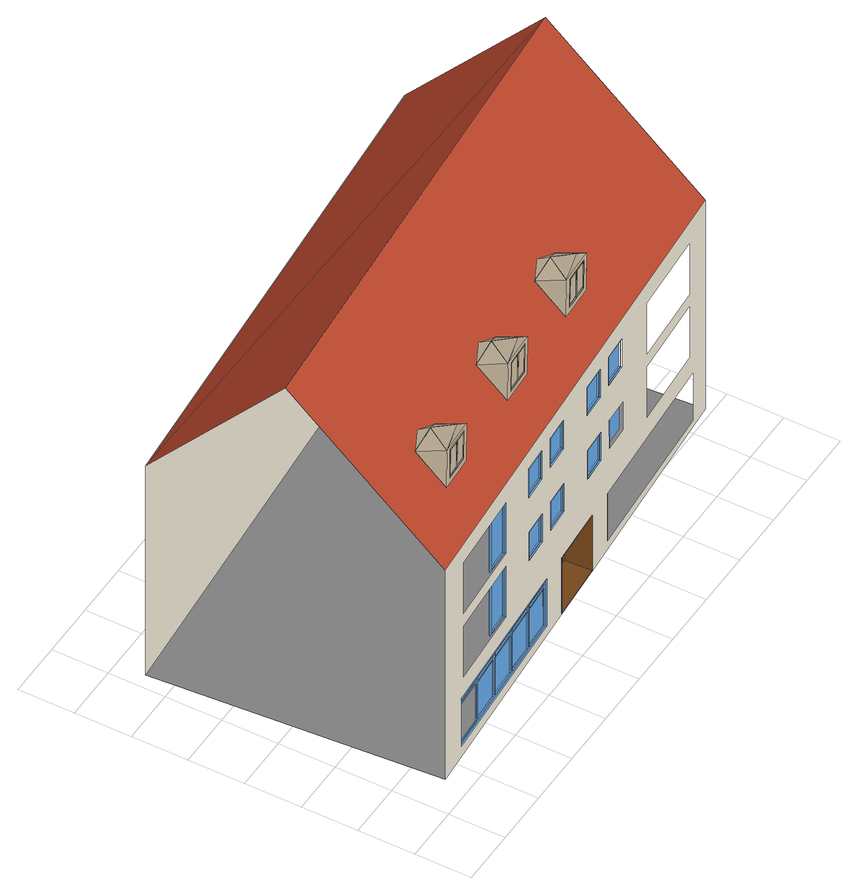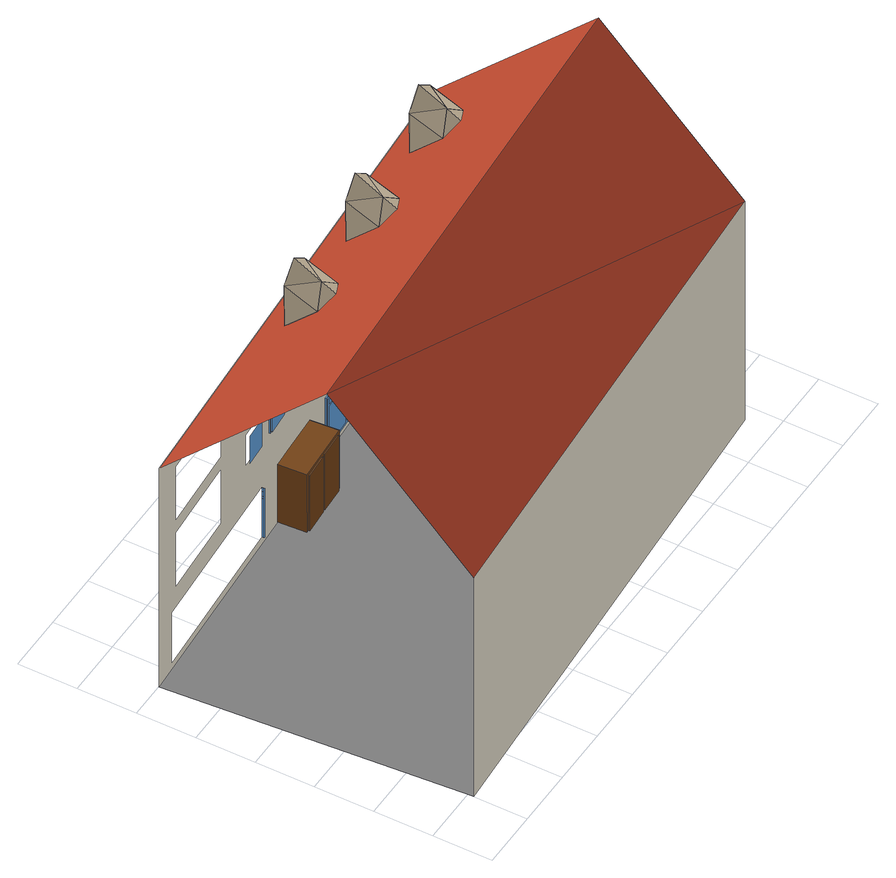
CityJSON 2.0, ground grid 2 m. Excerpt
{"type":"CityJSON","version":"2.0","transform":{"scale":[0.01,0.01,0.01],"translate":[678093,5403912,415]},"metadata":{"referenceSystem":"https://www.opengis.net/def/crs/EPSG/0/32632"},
"CityObjects":{
"building1":{"type":"Building","attributes":{"name":"building","DataAvailable":"Sufficient","opendrive_dynamic":"false","opendrive_name":"building","opendrive_orientation":"none","opendrive_type":"BUILDING","measuredHeight":14.51},"children":["building1-1","building1-2","building1-3"],"geometry":[{"type":"MultiSurface","lod":"3","boundaries":[[[0,1,2,3]],[[4,5,6,7]],[[8,9,10,11]],[[12,13,14,15]],[[0,5,4,1]],[[12,9,8,13]],[[16,17,18,19]],[[20,21,22,23]],[[24,25,26,27,28,29,18,17]],[[30,31,32,33,34,35,22,21]],[[27,26,36,37]],[[33,32,38,39]],[[5,0,3,6]],[[13,8,11,14]],[[40,41,42,43]],[[44,45,46,47]],[[37,48,49,27]],[[50,36,26,51]],[[39,52,53,33]],[[54,38,32,55]],[[37,36,50,48]],[[39,38,54,52]],[[28,27,49,51,26,25,56,57]],[[34,33,53,55,32,31,58,59]],[[60,61,62,63]],[[64,65,66,67]],[[65,64,61,60],[68,69,70,71],[42,72,73,43],[74,75,76,77],[2,7,6,3],[78,79,80,81],[82,83,47,46],[11,10,15,14],[84,85,86,87],[88,89,90,91],[92,93,94,95]],[[96,97,60,61]],[[98,40,43,73]],[[41,99,72,42]],[[100,101,64,65]],[[45,102,82,46]],[[103,44,47,83]],[[98,99,41,40]],[[101,100,97,96],[104,105,106,107],[99,41,40,98],[108,109,110,111],[4,1,0,5],[112,113,114,115],[103,102,45,44],[9,8,13,12],[116,117,118,119],[120,121,122,123],[124,125,126,127]],[[45,44,103,102]],[[48,50,51,49]],[[52,54,55,53]],[[128,129,57,56]],[[130,131,59,58]],[[99,98,73,72]],[[102,103,83,82]],[[126,125,92,95]],[[107,106,71,70]],[[127,126,95,94]],[[104,107,70,69]],[[125,124,93,92]],[[106,105,68,71]],[[127,124,125,126]],[[106,107,104,105]],[[132,133,134,135]],[[124,127,94,93]],[[105,104,69,68]],[[136,137,138,139]],[[140,141,142,143]],[[144,145,146,147]],[[110,109,74,77]],[[123,122,91,90]],[[133,148,149,134]],[[150,132,135,151]],[[134,149,151,135],[152,153,143,142]],[[154,140,143,153]],[[141,155,152,142]],[[155,154,140,141]],[[137,156,157,138]],[[158,136,139,159]],[[138,157,159,139],[160,161,147,146]],[[162,144,147,161]],[[145,163,160,146]],[[163,162,144,145]],[[111,110,77,76]],[[109,108,75,74]],[[120,123,90,89]],[[122,121,88,91]],[[111,108,109,110]],[[122,123,120,121]],[[155,154,153,152]],[[163,162,161,160]],[[148,150,151,149]],[[156,158,159,157]],[[108,111,76,75]],[[121,120,89,88]],[[65,60,63,66]],[[97,100,65,60]],[[164,165,166,167]],[[168,169,170,171]],[[172,173,174,175]],[[176,177,178,179]],[[180,181,182]],[[165,183,184,166]],[[185,164,167,186]],[[166,184,186,167],[187,188,175,174]],[[189,172,175,188]],[[173,190,187,174]],[[190,189,172,173]],[[169,191,192,170]],[[193,168,171,194]],[[170,192,194,171],[195,196,179,178]],[[197,176,179,196]],[[177,198,195,178]],[[198,197,176,177]],[[190,189,188,187]],[[199,200,201,202]],[[198,197,196,195]],[[183,185,186,184]],[[191,193,194,192]],[[203,204,205,206]],[[204,207,208,205]],[[204,203,209,207]],[[210,211,212,213,214,215,216,217,218],[219,220,221,222],[63,62,67,66],[129,128,223,224],[131,130,225,226],[227,228,229,230],[231,232,233,234],[150,148,133,132],[185,183,165,164],[235,236,237,238],[239,240,241,242],[243,244,245,246],[247,248,249,250],[191,169,168,193],[156,251,252,158]],[[253,212,211,215]],[[214,199,202,254]],[[207,209,255,208]],[[200,253,256,257,258,259,260,255,209,203,206,201]],[[261,257,256,254,202,201,206,205,208,255,260,262]],[[259,263,262,260]],[[180,182,218,217]],[[210,264,265,216,215,211]],[[238,237,266,267]],[[263,268,261,262]],[[263,259,258,268]],[[269,270,271,272]],[[273,274,275,276]],[[277,278,279,280]],[[253,214,254,256]],[[237,236,281,266]],[[235,238,267,282]],[[268,258,257,261]],[[266,281,282,267],[283,284,276,275]],[[285,273,276,284]],[[274,286,283,275]],[[286,285,273,274]],[[270,244,287,271]],[[243,269,272,288]],[[271,287,288,272],[289,290,280,279]],[[291,277,280,290]],[[278,292,289,279]],[[292,291,277,278]],[[286,285,284,283]],[[292,291,290,289]],[[236,235,282,281]],[[244,243,288,287]],[[293,294,221,220]],[[295,296,293,294]],[[181,297,265,264]],[[298,299,300,301]],[[302,303,304,305]],[[306,307,308,309]],[[250,249,310,311]],[[312,313,314,315]],[[316,317,318,319]],[[307,240,320,308]],[[239,306,309,321]],[[308,320,321,309],[322,323,315,314]],[[324,312,315,323]],[[313,325,322,314]],[[325,324,312,313]],[[326,327,316,317]],[[181,180,297]]],"semantics":{"surfaces":[{"type":"Window"},{"type":"RoofSurface"},{"type":"Door"},{"type":"WallSurface"},{"type":"GroundSurface"}],"values":[0,0,0,0,0,0,0,0,0,0,0,0,0,0,0,0,0,0,0,0,0,0,0,0,0,0,0,0,0,0,0,0,0,0,0,0,0,0,0,0,0,0,0,0,0,0,0,0,0,0,0,0,0,0,0,0,0,0,0,0,0,0,0,0,0,0,0,0,0,0,0,0,0,0,0,0,0,0,0,0,0,0,0,0,0,0,0,0,1,0,0,0,0,0,0,0,0,0,0,0,0,0,2,0,0,0,2,2,2,3,2,2,2,2,2,2,1,4,0,2,2,0,0,0,2,0,0,2,0,0,0,0,0,0,0,0,0,0,0,0,0,0,0,0,3,0,0,0,0,0,0,0,0,0,0,0,0,0,1]}}]},
"building1-1":{"type":"BuildingInstallation","attributes":{"relationToConstruction":"outside"},"parents":["building1"],"geometry":[{"type":"MultiSurface","lod":"3","boundaries":[[[328,329,330,331]],[[331,332,333,328]],[[334,335,336,337]],[[329,336,335,330],[338,339,340,341]],[[342,343,344,332]],[[345,346,347,348,349,350,351]],[[352,353,354,355]],[[356,339,340,357]],[[358,359,360,361]],[[362,352,355,363]],[[364,365,359,366]],[[367,368,369,370],[371,372,356,357]],[[373,374,366,375]],[[361,360,374,373,352,353]],[[376,377,354,353]],[[370,364,378,367]],[[379,380,381,382]],[[380,379,383,384]],[[385,386,343,342]],[[333,387,386,385]],[[388,389,382,381]],[[332,344,387,333]],[[362,363,377,376]],[[389,388,384,383]],[[383,389,382,379],[334,337,328,333,385,342,332,331]],[[331,330,335,334]],[[339,340,341,338]],[[367,378,390,368]],[[361,353,376,362,352,373,375,358]],[[337,336,329,328]],[[341,371,357,340]],[[343,386,387,344],[363,355,354,377]],[[377,363,355,354]],[[338,372,371,341]],[[384,388,381,380],[360,359,365,390,378,364,366,374]],[[365,364,370,369]],[[368,390,365,369]],[[348,347,391]],[[372,338,339,356]],[[366,359,358,375]],[[392,350,351]],[[347,393,346]],[[394,392,351]],[[395,346,345]],[[351,395,345]],[[393,394,346]],[[395,396,346]],[[395,397,396]],[[395,398,397]],[[398,395,351]],[[351,394,346,345]],[[394,351,395,399]],[[394,399,395,346]],[[398,351,350,349]],[[396,398,349,348,391],[379,382,389,383]],[[395,398,396]],[[396,391,347,346]],[[396,397,398]]]}]},
"building1-2":{"type":"BuildingInstallation","attributes":{"relationToConstruction":"outside"},"parents":["building1"],"geometry":[{"type":"MultiSurface","lod":"3","boundaries":[[[400,401,402,403]],[[403,404,405,400]],[[406,407,408,409]],[[401,408,407,402],[410,411,412,413]],[[414,415,416,404]],[[417,418,419,420,421,422,423]],[[424,425,426,427]],[[428,411,412,429]],[[430,431,432,433]],[[434,424,427,435]],[[436,437,431,438]],[[439,440,441,442],[443,444,428,429]],[[445,446,438,447]],[[433,432,446,445,424,425]],[[448,449,426,425]],[[442,436,450,439]],[[451,452,453,454]],[[452,451,455,456]],[[457,458,415,414]],[[405,459,458,457]],[[460,461,454,453]],[[404,416,459,405]],[[434,435,449,448]],[[461,460,456,455]],[[455,461,454,451],[406,409,400,405,457,414,404,403]],[[403,402,407,406]],[[411,412,413,410]],[[439,450,462,440]],[[433,425,448,434,424,445,447,430]],[[409,408,401,400]],[[413,443,429,412]],[[415,458,459,416],[435,427,426,449]],[[449,435,427,426]],[[410,444,443,413]],[[456,460,453,452],[432,431,437,462,450,436,438,446]],[[437,436,442,441]],[[440,462,437,441]],[[420,419,463]],[[444,410,411,428]],[[438,431,430,447]],[[464,422,423]],[[419,465,418]],[[466,464,423]],[[467,418,417]],[[423,467,417]],[[465,466,418]],[[467,468,418]],[[467,469,468]],[[467,470,469]],[[470,467,423]],[[423,466,418,417]],[[466,423,467,471]],[[466,471,467,418]],[[470,423,422,421]],[[468,470,421,420,463],[451,454,461,455]],[[467,470,468]],[[468,463,419,418]],[[468,469,470]]]}]},
"building1-3":{"type":"BuildingInstallation","attributes":{"relationToConstruction":"outside"},"parents":["building1"],"geometry":[{"type":"MultiSurface","lod":"3","boundaries":[[[472,473,474,475]],[[475,476,477,472]],[[478,479,480,481]],[[473,480,479,474],[482,483,484,485]],[[486,487,488,476]],[[489,490,491,492,493,494,495]],[[496,497,498,499]],[[500,483,484,501]],[[502,503,504,505]],[[506,496,499,507]],[[508,509,503,510]],[[511,512,513,514],[515,516,500,501]],[[517,518,510,519]],[[505,504,518,517,496,497]],[[520,521,498,497]],[[514,508,522,511]],[[523,524,525,526]],[[524,523,527,528]],[[529,530,487,486]],[[477,531,530,529]],[[532,533,526,525]],[[476,488,531,477]],[[506,507,521,520]],[[533,532,528,527]],[[527,533,526,523],[478,481,472,477,529,486,476,475]],[[475,474,479,478]],[[483,484,485,482]],[[511,522,534,512]],[[505,497,520,506,496,517,519,502]],[[481,480,473,472]],[[485,515,501,484]],[[487,530,531,488],[507,499,498,521]],[[521,507,499,498]],[[482,516,515,485]],[[528,532,525,524],[504,503,509,534,522,508,510,518]],[[509,508,514,513]],[[512,534,509,513]],[[492,491,535]],[[516,482,483,500]],[[510,503,502,519]],[[536,494,495]],[[491,537,490]],[[538,536,495]],[[539,490,489]],[[495,539,489]],[[537,538,490]],[[539,540,490]],[[539,541,540]],[[539,542,541]],[[542,539,495]],[[495,538,490,489]],[[538,495,539,543]],[[538,543,539,490]],[[542,495,494,493]],[[540,542,493,492,535],[523,526,533,527]],[[539,542,540]],[[540,535,491,490]],[[540,541,542]]]}]}
},
"vertices":[
[460,119,97],[355,111,97],[355,106,97],[460,114,97],[355,111,254],[460,119,254],[460,114,254],[355,106,254],[460,119,264],[355,111,264],[355,106,264],[460,114,264],[355,111,282],[460,119,282],[460,114,282],[355,106,282],[439,117,378],[439,112,378],[439,112,583],[439,117,583],[439,117,648],[439,112,648],[439,112,853],[439,117,853],[439,112,373],[449,113,373],[449,113,378],[449,113,583],[449,113,588],[439,112,588],[439,112,643],[449,113,643],[449,113,648],[449,113,853],[449,113,858],[439,112,858],[449,118,378],[449,118,583],[449,118,648],[449,118,853],[470,119,97],[470,119,254],[470,114,254],[470,114,97],[470,119,264],[470,119,282],[470,114,282],[470,114,264],[531,124,583],[531,119,583],[531,124,378],[531,119,378],[531,124,853],[531,119,853],[531,124,648],[531,119,648],[536,119,373],[536,119,588],[536,119,643],[536,119,858],[814,139,89],[233,97,89],[233,92,89],[815,134,89],[233,97,290],[814,139,290],[815,134,290],[233,92,290],[692,130,282],[692,130,264],[587,123,264],[587,123,282],[577,122,254],[577,122,97],[702,131,254],[806,139,254],[806,139,97],[702,131,97],[345,105,264],[241,98,264],[241,98,282],[346,105,282],[577,122,282],[577,122,264],[241,98,97],[241,98,254],[345,105,254],[345,105,97],[806,139,282],[806,139,264],[702,131,264],[702,131,282],[587,123,254],[692,130,254],[692,130,97],[587,123,97],[232,102,89],[814,144,89],[577,127,97],[577,127,254],[814,144,290],[232,102,290],[577,127,282],[577,127,264],[691,135,264],[691,135,282],[587,128,282],[587,128,264],[806,144,254],[701,136,254],[701,136,97],[806,143,97],[240,103,264],[345,110,264],[345,110,282],[240,103,282],[240,103,254],[240,103,97],[345,110,97],[345,110,254],[806,144,264],[806,144,282],[701,136,282],[701,136,264],[691,135,254],[587,128,254],[587,128,97],[691,135,97],[536,114,373],[536,114,588],[536,114,643],[536,114,858],[691,125,864],[691,125,744],[691,130,744],[691,130,864],[695,126,593],[695,126,473],[694,131,473],[694,131,593],[695,136,749],[695,136,859],[696,131,859],[696,131,749],[699,136,478],[699,136,588],[699,131,588],[699,131,478],[781,132,744],[781,137,744],[781,132,864],[781,137,864],[776,136,859],[776,136,749],[775,141,749],[775,141,859],[784,132,473],[784,137,473],[784,132,593],[784,137,593],[779,137,588],[779,137,478],[779,142,478],[779,142,588],[838,136,864],[838,136,744],[838,141,744],[838,141,864],[842,136,593],[842,136,473],[841,141,473],[841,141,593],[843,146,749],[843,146,859],[843,141,859],[843,141,749],[846,147,478],[846,147,588],[846,142,588],[846,142,478],[1852,754,1492],[53,1100,930],[88,627,1470],[928,142,744],[928,147,744],[928,142,864],[928,147,864],[923,147,859],[923,147,749],[922,152,749],[922,152,859],[932,143,473],[931,147,473],[932,143,593],[931,147,593],[926,147,588],[926,147,478],[926,152,478],[926,152,588],[915,142,290],[915,142,54],[908,237,54],[908,237,290],[918,242,54],[918,242,280],[918,237,280],[918,237,54],[1007,248,280],[1007,243,280],[1007,248,55],[127,85,42],[915,141,52],[915,141,54],[915,141,290],[1122,156,290],[1122,156,54],[1892,212,64],[1892,212,952],[127,85,930],[1808,206,89],[1226,164,89],[1226,164,290],[1808,206,290],[247,93,373],[247,93,588],[247,93,643],[247,93,858],[1494,183,594],[1783,204,594],[1783,204,379],[1494,183,379],[1494,183,863],[1783,204,863],[1783,204,648],[1494,183,648],[1178,160,862],[1178,160,742],[1088,154,742],[1088,154,862],[1325,171,862],[1325,171,742],[1235,164,742],[1235,164,862],[1181,161,591],[1181,161,471],[1092,154,471],[1092,154,591],[1329,171,591],[1329,171,471],[1239,165,471],[1239,165,591],[695,125,473],[695,125,593],[1122,156,56],[1116,251,290],[1007,243,55],[1116,251,56],[1106,250,56],[1105,255,56],[1017,249,55],[1017,244,55],[1106,250,280],[1017,244,280],[1017,249,280],[53,1100,42],[1817,1230,64],[1088,159,742],[1088,159,862],[1105,255,280],[1091,154,591],[1091,154,471],[1091,159,471],[1091,159,591],[1092,164,747],[1092,164,857],[1093,159,857],[1093,159,747],[1096,164,476],[1096,164,586],[1096,159,586],[1096,159,476],[1178,165,742],[1178,165,862],[1173,165,857],[1173,165,747],[1172,170,747],[1172,170,857],[1181,166,471],[1181,166,591],[1176,165,586],[1176,165,476],[1176,170,476],[1176,170,586],[1226,169,89],[1226,169,290],[1226,174,290],[1225,174,89],[1817,1230,952],[1233,174,97],[1233,174,254],[1234,169,254],[1234,169,97],[1233,174,264],[1233,174,282],[1234,169,282],[1234,169,264],[1235,165,862],[1235,165,742],[1235,170,742],[1235,170,862],[1238,170,471],[1238,170,591],[1240,175,747],[1240,175,857],[1240,170,857],[1240,170,747],[1243,175,476],[1243,175,586],[1243,170,586],[1243,170,476],[1325,176,742],[1325,176,862],[1320,175,857],[1320,175,747],[1319,180,747],[1319,180,857],[1323,181,586],[1323,181,476],
[412,213,1064],[412,216,1064],[411,214,1179],[411,211,1179],[410,211,1179],[410,213,1064],[454,214,1180],[454,216,1180],[455,218,1065],[455,216,1065],[454,218,1070],[413,216,1069],[412,214,1174],[453,216,1175],[365,209,1179],[365,211,1179],[409,214,1179],[400,320,1147],[466,325,1148],[473,221,1044],[473,217,1040],[341,209,1040],[341,211,1042],[334,316,1146],[366,218,1069],[366,216,1174],[366,211,1174],[367,213,1069],[413,221,1069],[412,219,1174],[409,219,1179],[409,221,1179],[366,219,1179],[366,216,1179],[409,220,1069],[409,215,1069],[411,223,1064],[410,221,1179],[410,223,1064],[455,223,1065],[454,221,1180],[411,219,1179],[411,221,1064],[453,221,1175],[453,223,1070],[366,218,1064],[366,220,1064],[410,220,1064],[408,219,1174],[408,214,1174],[454,226,1065],[456,216,1061],[456,226,1061],[364,220,1060],[365,210,1060],[456,214,1184],[455,224,1184],[366,210,1064],[366,213,1064],[410,215,1064],[364,219,1183],[364,209,1183],[454,224,1180],[473,217,1041],[333,322,1142],[466,338,1141],[396,361,1162],[400,299,1201],[472,215,1200],[406,208,1257],[341,207,1200],[399,318,1189],
[826,243,1069],[826,245,1069],[825,244,1185],[825,241,1185],[824,241,1185],[824,243,1069],[868,244,1185],[868,246,1185],[869,248,1070],[869,245,1070],[868,248,1075],[827,245,1075],[827,244,1180],[867,246,1180],[780,238,1184],[779,241,1184],[824,244,1185],[814,350,1152],[881,355,1153],[887,251,1049],[887,247,1045],[756,239,1045],[755,241,1047],[748,345,1151],[780,248,1074],[780,246,1179],[781,241,1179],[781,243,1074],[827,250,1075],[826,249,1180],[823,249,1185],[823,251,1185],[780,249,1184],[780,246,1184],[823,250,1075],[823,245,1075],[825,253,1070],[825,251,1185],[824,253,1070],[869,253,1070],[868,251,1185],[825,249,1185],[825,250,1070],[867,251,1180],[867,253,1075],[780,248,1069],[780,250,1069],[824,250,1070],[822,249,1180],[823,244,1179],[869,255,1070],[870,246,1066],[870,255,1066],[778,250,1065],[779,240,1065],[870,244,1189],[869,254,1189],[780,240,1069],[780,243,1069],[824,245,1069],[778,248,1188],[778,238,1188],[868,254,1185],[887,247,1046],[748,352,1148],[880,368,1147],[811,391,1168],[814,329,1206],[886,245,1205],[820,238,1262],[755,237,1205],[813,348,1194],
[1224,271,1075],[1224,274,1075],[1223,272,1190],[1223,270,1190],[1222,270,1190],[1222,271,1075],[1266,272,1191],[1266,275,1191],[1267,276,1076],[1267,274,1076],[1266,276,1081],[1225,274,1080],[1225,272,1185],[1265,275,1186],[1178,267,1190],[1177,270,1190],[1222,272,1190],[1212,379,1158],[1279,383,1159],[1285,279,1055],[1285,275,1051],[1153,268,1051],[1153,270,1053],[1146,374,1157],[1178,276,1080],[1178,275,1185],[1178,270,1185],[1179,271,1080],[1225,279,1080],[1224,277,1185],[1221,277,1190],[1221,280,1190],[1178,277,1190],[1178,275,1190],[1221,279,1080],[1221,274,1080],[1223,281,1075],[1223,280,1190],[1222,281,1075],[1267,282,1076],[1266,280,1191],[1223,277,1190],[1223,279,1075],[1265,280,1186],[1265,281,1081],[1178,276,1075],[1178,279,1075],[1222,279,1075],[1220,277,1185],[1220,272,1185],[1267,284,1076],[1268,274,1072],[1268,284,1072],[1176,279,1071],[1177,269,1071],[1268,272,1195],[1267,282,1195],[1178,269,1075],[1178,271,1075],[1222,274,1075],[1176,277,1194],[1176,267,1193],[1266,282,1191],[1285,275,1052],[1146,381,1153],[1278,396,1152],[1208,420,1173],[1212,357,1212],[1284,273,1211],[1218,267,1268],[1153,265,1211],[1211,376,1200]
]}
